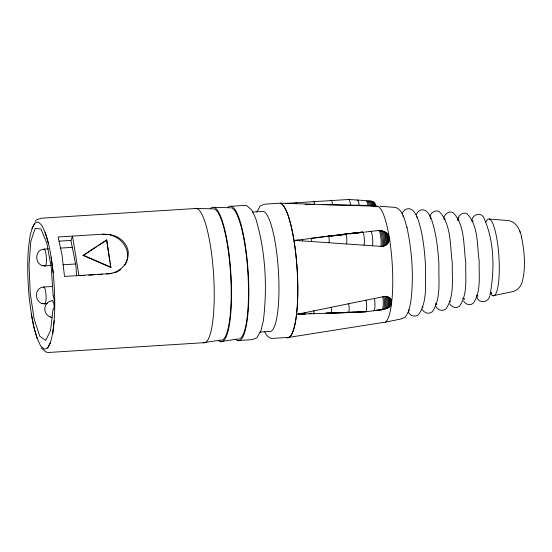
<?xml version="1.0" encoding="UTF-8"?>
<svg xmlns="http://www.w3.org/2000/svg" width="552" height="552" viewBox="0 0 552 552"><rect width="100%" height="100%" fill="white"/><g stroke="black" fill="none" stroke-linecap="round" stroke-linejoin="round"><path stroke-width="0.83" d="M54.186 320.719L52.723 333.284C55.648 313.26 55.062 292.919 53.192 272.826C51.067 256.645 49.418 239.768 41.697 225.112L38.171 221.952L34.859 223.125C29.649 231.205 29.463 241.183 28.262 250.429C27.255 266.395 27.759 282.41 29.284 298.322L29.256 298.322C31.519 314.481 32.954 331.407 40.779 346.035L44.305 349.195L47.617 348.022L50.501 342.599L47.617 348.022M391.216 301.585C391.782 297.197 386.214 295.789 382.853 296.755L297.487 314.198L303.227 313.819M389.036 240.41L388.339 236.035A2.981 0.607 86.4 0 1 389.036 240.41C388.56 244.219 384.627 246.73 380.949 246.351L295.065 240.403L324.562 236.767M296.169 240.451L296.093 240.085M50.474 342.599L52.75 333.284M490.072 294.809C494.682 269.431 494.585 240.872 483.504 217.171C480.571 211.927 472.974 214.493 472.001 219.765M298.342 240.631L298.218 239.837M302.717 240.934L302.468 239.34M388.401 242.452C388.808 240.023 389.25 234.683 387.173 233.848M45.781 305.056C43.263 309.589 45.85 316.213 51.094 317.2M76.597 275.979L75.921 266.016L70.939 240.417L72.512 236.104L78.908 275.524M83.076 255.493L106.66 239.913L110.835 267.492L83.076 255.493L96.579 246.73M124.828 265.084A22.08 19.603 20 0 0 108.344 234.531C112.877 234.862 117.831 236.587 121.405 239.782A22.432 18.354 13.6 0 1 128.078 250.705L128.085 250.739A22.287 20.714 28 0 1 122.482 267.292C118.825 270.853 114.16 273.15 109.048 273.626L64.529 276.428L61.99 254.865L58.132 237.008L102.651 234.207L108.392 234.393M109.896 261.538L106.66 239.913M106.426 274.089L109.048 273.626M114.575 272.474L114.416 272.902A22.08 19.603 20 0 0 118.542 271.06M313.812 313.667L300.743 314.116L300.771 313.37M300.771 314.102L305.07 313.984L305.118 312.487M32.009 228.549L34.859 223.125M256.839 212.168L259.964 206.296L260.999 205.482L265.022 204.137L280.25 203.177L377.596 206.269M402.146 213.714C403.07 210.008 408.142 207.152 411.44 209.456C415.104 211.664 416.38 215.728 418.057 219.392C422.949 234.186 424.516 249.808 425.495 265.277C424.854 281.43 428.269 300.543 418.595 314.647C414.856 317.593 410.426 315.834 408.142 312.039M416.229 214.707C417.153 211.071 422.142 208.29 425.378 210.574C428.918 212.713 430.16 216.639 431.774 220.186C436.48 234.4 437.984 249.414 438.93 264.291C438.302 279.836 441.607 298.273 432.237 311.825C428.587 314.695 424.233 312.991 421.997 309.286M429.953 216.384C430.781 212.568 435.838 209.263 439.316 211.692C451.729 224.402 449.894 246.965 452.357 263.297C451.75 278.249 454.945 296.003 445.878 309.003C442.318 311.797 438.033 310.155 435.859 306.526M443.704 218.005C444.477 214.066 449.549 210.236 453.254 212.81C465.315 225.368 463.328 246.254 465.784 262.303C465.205 276.655 468.282 293.733 459.526 306.181C456.049 308.899 451.84 307.312 449.714 303.766M457.491 219.572C458.229 215.549 463.28 211.23 467.192 213.921C478.77 226.141 476.873 245.743 479.212 261.317C478.653 275.062 481.62 291.456 473.167 303.358C469.773 306.001 465.647 304.469 463.57 301.006M458.16 220.772L458.843 219.475L457.836 220.648M489.852 295.596C488.865 302.634 478.798 304.145 476.769 296.873M35.149 221.359L36.667 219.779L41.462 218.199L196.698 208.435L214.079 208.891A65.854 13.379 86.4 0 1 230.846 278.47A65.854 13.379 86.4 0 1 220.372 340.115L203.143 342.751L47.907 352.514L45.761 351.914L41.745 348.346M444.871 218.261L444.084 219.33M472.85 220.621L472.167 221.49M430.353 217.93L430.829 217.177M373.966 202.377C375.277 202.163 375.118 205.213 375.388 206.213L375.947 206.71A3.305 0.669 86.4 0 0 375.65 206.676M46.057 304.614L47.624 302.662L49.701 301.337L52.088 300.778M98.001 245.812L106.529 240.279M473.154 221.407L472.05 221.662M417.333 216.97L416.601 217.164M402.815 216.025L403.257 215.901M431.126 218.137L430.236 218.316M445.064 219.254L444.174 219.434M43.912 249.173C33.403 249.849 35.017 266.989 45.374 265.843M43.594 287.075C33.085 287.751 34.7 304.89 45.057 303.745M458.415 220.517L458.933 220.393M492.957 295.748L511.573 291.877C516.589 291.111 520.453 287.392 522.006 282.638C526.153 267.637 524.49 251.539 521.405 236.497M385.531 322.182L400.842 319.001L405.202 317.276L408.59 311.369L410.64 302.875C413.945 277.904 412.234 252.367 407.045 227.769L406.969 227.514M108.937 273.93L112.07 273.343M220.441 341.66L237.67 339.031A65.854 13.379 86.4 0 0 248.145 277.387A65.854 13.379 86.4 0 0 231.378 207.807L214.003 207.345M328.971 242.749A3.547 0.718 86.4 0 0 329.02 238.029A3.547 0.718 86.4 0 0 327.957 236.373L345.476 233.889L363.009 232.385L345.193 233.965L362.823 232.171L354.315 233.234M349.078 233.82L362.271 231.964A7.107 1.442 86.4 0 1 364.12 236.746A7.107 1.442 86.4 0 1 363.968 245.171M350.058 233.758L352.611 233.441L350.051 233.8M374.415 298.459A8.163 1.656 86.4 0 1 374.898 307.105A8.163 1.656 86.4 0 1 373.504 310.686L382.163 309.617L365.583 311.811L348.029 312.446L354.784 312.156M326.26 236.573L329.661 236.173L327.957 236.373M334.753 235.58L331.359 235.98L341.64 234.931M336.458 235.387L339.004 235.09M340.701 234.89L342.406 234.69M355.15 233.206L357.696 232.909M359.4 232.716L361.098 232.516M364.423 232.13L378.437 230.494L383.15 231.178A8.315 1.69 86.4 0 1 385.199 235.794A8.315 1.69 86.4 0 1 385.413 245.461M373.504 310.686L381.784 309.748M343.344 234.752L345.911 234.483L328.309 236.035L310.962 238.354A1.773 0.359 86.4 0 1 311.494 239.182A1.773 0.359 86.4 0 1 311.473 241.541M285.812 203.398L348.912 199.486L366.114 200.624A9.494 1.925 86.4 0 1 367.963 205.413L375.388 206.213M231.309 206.262L245.15 205.385L246.903 205.751L251.85 210.215L255.728 218.399C265.574 251.367 267.465 286.654 263.373 320.733L260.868 330.965L256.77 337.893L252.036 339.646L237.746 340.577M252.292 212.03L263.29 211.34A60.313 12.254 86.4 0 1 278.643 275.062A60.313 12.254 86.4 0 1 269.052 331.517L259.73 332.104M45.188 232.399L48.404 243.308M59.099 241.162L70.939 240.417M44.27 249.118L48.541 248.855M60.492 248.103L72.45 247.351M51.136 257.094L53.22 272.819M45.022 265.898L50.998 265.519M62.956 264.767L75.762 263.966M80.475 275.717L84.663 275.455M88.844 275.193L93.868 274.875M98.056 274.613L102.244 274.351M43.953 287.019L52.495 286.488M44.705 303.8L47.265 303.635M31.312 314.053L34.072 327.84L37.294 338.749M309.182 313.439L311.735 313.281M356.475 312.087L365.755 311.687L343.22 312.501M313.722 313.722L331.2 313.087L326.128 313.115M300.674 313.978L305.118 313.957M325.997 313.184L348.595 312.515L330.827 313.046L348.457 312.584L343.316 312.446M305.083 204.35L314.509 204.509A3.547 0.718 86.4 0 0 313.35 201.721M322.223 204.64L367.963 205.413M102.651 234.207L108.344 234.531M379.969 206.22L395.494 207.462C400.359 208.621 402.58 214.314 404.257 218.337L407.045 227.769M489.279 219.027L508.157 220.538C516.272 221.476 520.212 230.212 521.633 237.277M42.407 265.533L44.836 265.788M42.09 303.434L44.519 303.69M50.584 317.138L52.199 317.31M462.659 298.197L464.494 299.184L463.383 298.19M476.7 295.403L478.018 296.12L476.976 295.175M449.425 301.185L450.584 301.882M435.68 304.048L436.839 304.738L435.625 303.648M83.207 255.134L110.973 267.133M422.004 306.926L423.087 307.595M408.597 309.941L409.342 310.459M491.08 292.795L491.825 293.312L490.832 292.422M389.947 306.229C391.858 305.27 390.678 300.681 390.436 298.528M53.144 295.817L53.185 295.872A7.079 1.442 86.4 0 1 54.406 304.497A7.079 1.442 86.4 0 1 53.04 309.085L50.556 330.531L45.733 340.391L39.772 336.23L34.141 319.077L30.236 293.181L29.028 264.96L30.822 241.403L35.162 228.349L40.979 229.032L46.83 243.28L51.267 267.568L53.185 295.872M41.2 347.684L41.455 348.036M264.753 331.731C265.871 334.622 268.313 337.879 271.467 338.452L286.688 337.5A67.406 13.697 86.4 0 0 297.411 274.399A67.406 13.697 86.4 0 0 280.25 203.177A67.53 13.717 86.4 0 1 297.452 274.517A67.53 13.717 86.4 0 1 286.716 337.72L383.164 322.437A58.298 11.847 86.4 0 0 392.231 264.056A58.298 11.847 86.4 0 0 376.05 206.31M298.549 314.116L298.597 313.812M519.943 231.55L520.232 232.537M110.165 263.242L110.835 267.492M485.863 222.159A38.502 7.825 86.4 0 1 498.842 255.679A38.502 7.825 86.4 0 1 490.832 293.837M458.684 218.109A3.54 3.146 20 0 1 459.126 217.867M348.547 199.5A7.107 1.442 86.4 0 1 350.499 205.116M371.42 201.142A7.555 1.546 85.6 0 1 373.407 205.786M357.144 200.072A8.163 1.656 86.4 0 1 359.228 205.268M372.2 201.88A6.7 1.359 86.4 0 1 374.215 205.917M370.123 201.37A8.315 1.69 86.4 0 1 372.49 205.675M367.804 201.183A9.336 1.897 86.4 0 1 370.351 205.503M368.977 201.232A8.908 1.808 86.4 0 1 371.462 205.579M330.758 200.624A5.32 1.083 86.4 0 1 332.504 204.813M366.604 201.211A9.577 1.946 86.4 0 1 369.178 205.447M373.097 202.225A5.72 1.159 86.4 0 1 374.877 206.062M375.139 204.157A3.678 0.745 86.4 0 1 375.746 206.379M375.353 205.627A2.981 0.607 86.4 0 1 375.443 205.599M375.643 205.772A2.981 0.607 86.4 0 1 375.933 206.545M295.934 202.812A1.773 0.359 86.4 0 1 296.465 203.764M386.345 244.881A7.555 1.442 86.1 0 0 386.117 235.842A7.555 1.442 86.1 0 0 384.254 231.709L385.289 232.378A6.7 1.359 86.4 0 1 387.069 235.966A6.7 1.359 86.4 0 1 387.159 244.177M370.192 231.454A8.163 1.656 86.4 0 1 372.324 235.876A8.163 1.656 86.4 0 1 372.455 245.757M381.991 230.784A8.908 1.808 86.4 0 1 384.123 235.766A8.908 1.808 86.4 0 1 384.385 245.909M380.804 230.536A9.336 1.904 86.4 0 1 382.991 235.787A9.336 1.904 86.4 0 1 383.288 246.206M344.952 234.393A5.32 1.083 86.4 0 1 346.546 236.877A5.32 1.083 86.4 0 1 346.47 243.963M378.437 230.494A9.494 1.925 86.4 0 1 380.632 235.842A9.494 1.925 86.4 0 1 380.949 246.351M388.753 237.112A3.305 0.669 86.4 0 1 389.105 239.32M387.773 235.007A3.678 0.745 86.4 0 1 388.739 236.987A3.678 0.745 86.4 0 1 388.794 241.459M386.234 233.158A5.72 1.159 86.4 0 1 387.828 236.104A5.72 1.159 86.4 0 1 387.849 243.363M379.617 230.439A9.577 1.946 86.4 0 1 381.805 235.842A9.577 1.946 86.4 0 1 382.136 246.351M365.976 300.171A7.107 1.442 86.4 0 1 366.597 308.471A7.107 1.442 86.4 0 1 365.217 311.604M387.338 296.741A8.315 1.69 86.4 0 1 387.656 305.794A8.315 1.69 86.4 0 1 386.027 308.368M388.291 297.031A7.555 1.463 87 0 1 388.567 305.58A7.555 1.463 87 0 1 387.069 307.843M331.2 307.209A3.547 0.718 86.4 0 1 331.524 311.873A3.547 0.718 86.4 0 1 330.634 312.673M389.132 297.431A6.7 1.359 86.4 0 1 389.553 304.642A6.7 1.359 86.4 0 1 388.387 307.588M386.296 296.569A8.908 1.808 86.4 0 1 386.593 305.994A8.908 1.808 86.4 0 1 384.91 308.809M385.192 296.507A9.336 1.904 86.4 0 1 385.462 306.146A9.336 1.904 86.4 0 1 383.743 309.141M348.588 303.69A5.32 1.083 86.4 0 1 349.071 310.679A5.32 1.083 86.4 0 1 347.739 311.887M382.853 296.755A9.494 1.925 86.4 0 1 383.116 306.45A9.494 1.925 86.4 0 1 381.391 309.5M391.264 300.75A3.305 0.669 86.4 0 1 391.106 302.151M391.154 299.95A2.981 0.607 86.4 0 1 390.637 303.303M390.871 299.205A3.678 0.745 86.4 0 1 391.092 303.124A3.678 0.745 86.4 0 1 390.464 304.738M389.85 297.935A5.72 1.159 86.4 0 1 390.236 304.945A5.72 1.159 86.4 0 1 388.932 306.484M384.033 296.569A9.577 1.946 86.4 0 1 384.282 306.257A9.577 1.946 86.4 0 1 382.564 309.348M313.812 310.728A1.773 0.359 86.4 0 1 313.95 313.232A1.773 0.359 86.4 0 1 313.432 313.17M120.978 269.376A22.08 19.603 20 0 1 119.177 270.673M195.263 208.38A67.406 13.697 86.4 0 1 213.679 276.138A67.406 13.697 86.4 0 1 203.143 342.751M43.511 287.143A8.425 1.711 86.4 0 1 46.078 296.044A8.425 1.711 86.4 0 1 44.236 303.352M43.442 249.925A8.425 1.711 86.4 0 1 46.334 257.046A8.425 1.711 86.4 0 1 44.553 265.45M51.998 300.847A8.425 1.711 86.4 0 1 54.406 307.561M227.81 207.497A67.406 13.697 86.4 0 1 248.227 273.074A67.406 13.697 86.4 0 1 235.897 339.473M210.505 208.587A67.406 13.697 86.4 0 1 230.922 274.165A67.406 13.697 86.4 0 1 218.599 340.556"/></g></svg>
